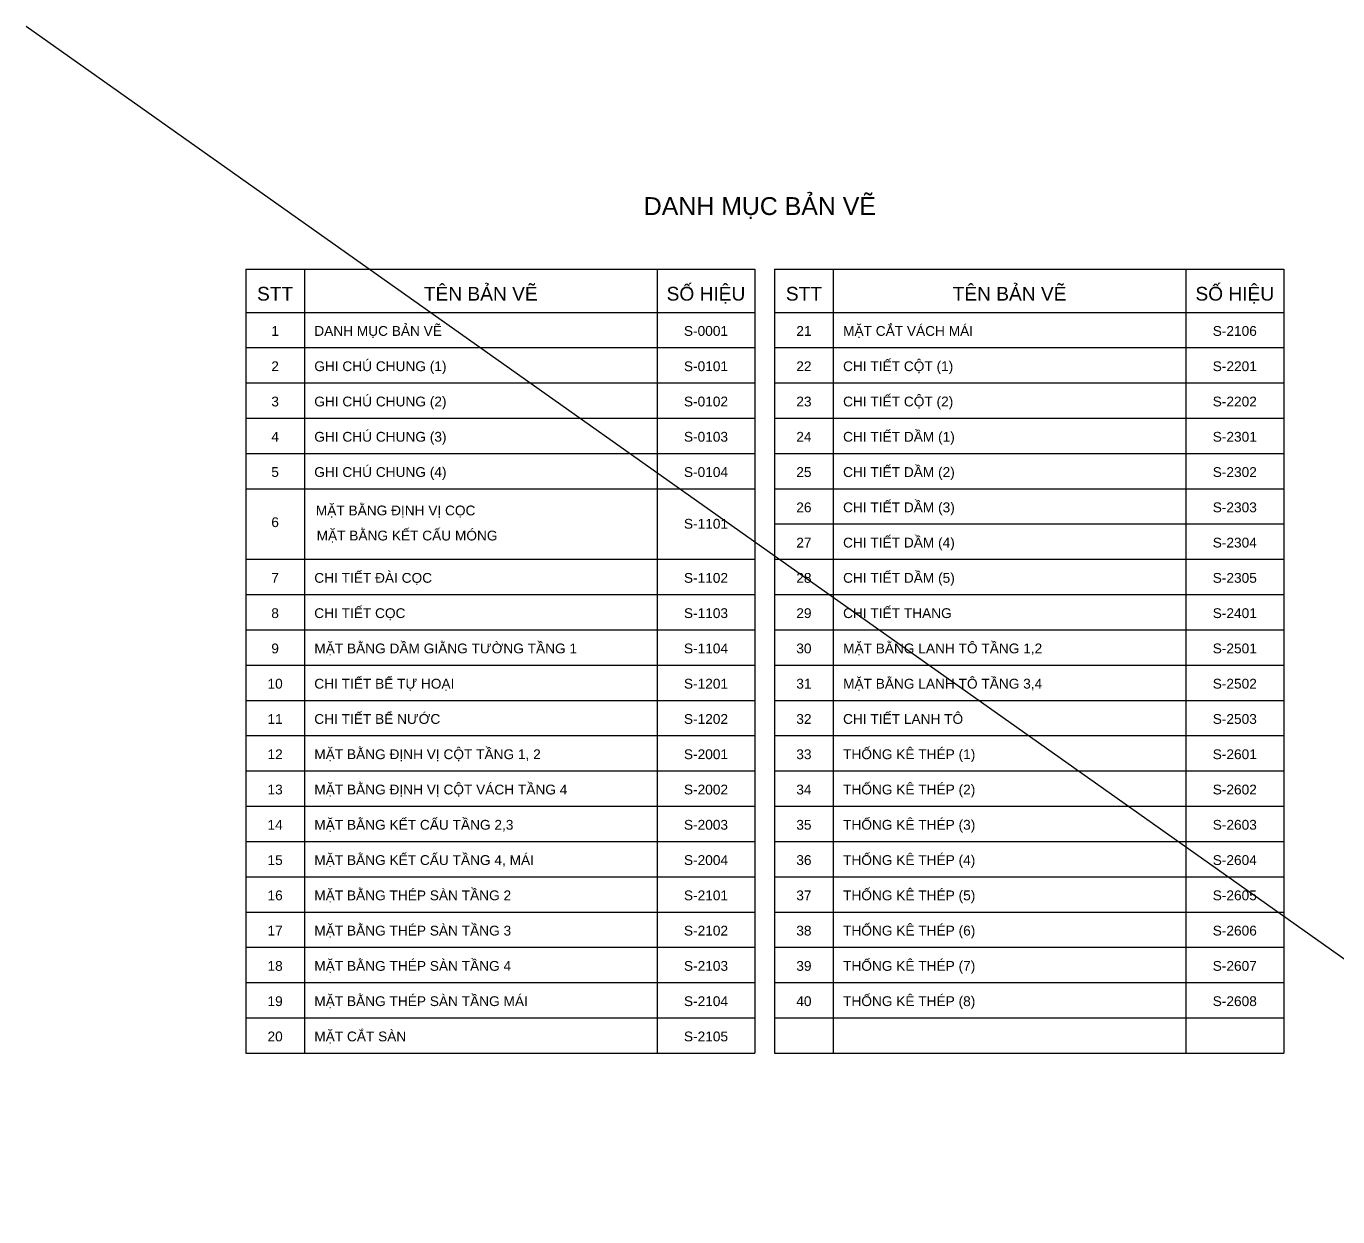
# Model space of a CAD drawing. Header units: millimetres. Extents: x -529861 to -223882, y -171969 to 61504.
# Drawn here: x -472310 to -435479, y 28092 to 61504 of the extents above; entities that cross this region are included whole.
import ezdxf
from ezdxf.enums import TextEntityAlignment as Align

# ---------------------------------------------------------------- set-up
doc = ezdxf.new("R2010")
doc.units = ezdxf.units.MM
doc.header["$LTSCALE"] = 5000
for name, color, linetype in [('KCS_BORDER', 3, 'Continuous'), ('KCS_CHI', 1, 'Continuous'), ('KCS_TEXT', 2, 'Continuous')]:
    doc.layers.add(name, color=color, linetype=linetype)
doc.layers.add('KCS_Plotter', color=11, linetype='Continuous', plot=False)
doc.styles.add('ARIAL', font='arial.ttf')

msp = doc.modelspace()

# ---------------------------------------------------------------- linework, layer by layer
at = {"layer": 'KCS_BORDER', "linetype": 'ByBlock', "ltscale": 1500}
for p, q in [((-466145.78, 54684.43), (-451845.78, 54684.43)), ((-466145.78, 54684.43), (-466145.78, 32684.43)), ((-451845.78, 54684.43), (-451845.78, 32684.43)), ((-451295.78, 54684.43), (-436995.78, 54684.43)), ((-451295.78, 54684.43), (-451295.78, 32684.43)), ((-436995.78, 54684.43), (-436995.78, 32684.43)), ((-466145.78, 53474.43), (-451845.78, 53474.43)), ((-451295.78, 53474.43), (-436995.78, 53474.43))]:
    msp.add_line(p, q, dxfattribs=at)
at = {"layer": 'KCS_CHI', "linetype": 'ByBlock', "ltscale": 1500}
for p, q in [((-464495.78, 54684.43), (-464495.78, 32684.43)), ((-454595.78, 54684.43), (-454595.78, 32684.43)), ((-449645.78, 54684.43), (-449645.78, 32684.43)), ((-439745.78, 54684.43), (-439745.78, 32684.43)), ((-466145.78, 52484.43), (-451845.78, 52484.43)), ((-451295.78, 52484.43), (-436995.78, 52484.43)), ((-466145.78, 51494.43), (-451845.78, 51494.43)), ((-451295.78, 51494.43), (-436995.78, 51494.43)), ((-466145.78, 50504.43), (-451845.78, 50504.43)), ((-451295.78, 50504.43), (-436995.78, 50504.43)), ((-466145.78, 49514.43), (-451845.78, 49514.43)), ((-451295.78, 49514.43), (-436995.78, 49514.43)), ((-466145.78, 48524.43), (-451845.78, 48524.43)), ((-451295.78, 48524.43), (-436995.78, 48524.43)), ((-451295.78, 47534.43), (-436995.78, 47534.43)), ((-466145.78, 46544.43), (-451845.78, 46544.43)), ((-451295.78, 46544.43), (-436995.78, 46544.43)), ((-466145.78, 45554.43), (-451845.78, 45554.43)), ((-451295.78, 45554.43), (-436995.78, 45554.43)), ((-466145.78, 44564.43), (-451845.78, 44564.43)), ((-451295.78, 44564.43), (-436995.78, 44564.43)), ((-466145.78, 43574.43), (-451845.78, 43574.43)), ((-451295.78, 43574.43), (-436995.78, 43574.43)), ((-466145.78, 42584.43), (-451845.78, 42584.43)), ((-451295.78, 42584.43), (-436995.78, 42584.43)), ((-466145.78, 41594.43), (-451845.78, 41594.43)), ((-451295.78, 41594.43), (-436995.78, 41594.43)), ((-466145.78, 40604.43), (-451845.78, 40604.43)), ((-451295.78, 40604.43), (-436995.78, 40604.43)), ((-466145.78, 39614.43), (-451845.78, 39614.43)), ((-451295.78, 39614.43), (-436995.78, 39614.43)), ((-466145.78, 38624.43), (-451845.78, 38624.43)), ((-451295.78, 38624.43), (-436995.78, 38624.43)), ((-466145.78, 37634.43), (-451845.78, 37634.43)), ((-451295.78, 37634.43), (-436995.78, 37634.43)), ((-466145.78, 36644.43), (-451845.78, 36644.43)), ((-451295.78, 36644.43), (-436995.78, 36644.43)), ((-466145.78, 35654.43), (-451845.78, 35654.43)), ((-451295.78, 35654.43), (-436995.78, 35654.43)), ((-466145.78, 34664.43), (-451845.78, 34664.43)), ((-451295.78, 34664.43), (-436995.78, 34664.43)), ((-466145.78, 33674.43), (-451845.78, 33674.43)), ((-451295.78, 33674.43), (-436995.78, 33674.43)), ((-466145.78, 32684.43), (-451845.78, 32684.43)), ((-451295.78, 32684.43), (-436995.78, 32684.43))]:
    msp.add_line(p, q, dxfattribs=at)
at = {"layer": 'KCS_Plotter', "linetype": 'ByBlock', "ltscale": 1500}
msp.add_line((-472309.84, 61504.14), (-425059.84, 28091.64), dxfattribs=at)

# ---------------------------------------------------------------- texts
at = {"layer": 'KCS_TEXT', "style": 'ARIAL'}
msp.add_text('DANH MỤC BẢN VẼ', height=500, dxfattribs=at).set_placement((-451707.68, 56207.15), align=Align.CENTER)
at = {"layer": 'KCS_TEXT', "color": 4, "linetype": 'ByBlock', "ltscale": 1500, "style": 'ARIAL'}
for s, p in [('STT', (-465320.78, 53804.43)), ('TÊN BẢN VẼ', (-459545.78, 53804.43)), ('SỐ HIỆU', (-453220.78, 53804.43)), ('STT', (-450470.78, 53804.43)), ('TÊN BẢN VẼ', (-444695.78, 53804.43)), ('SỐ HIỆU', (-438370.78, 53804.43))]:
    msp.add_text(s, height=385, dxfattribs=at).set_placement(p, align=Align.CENTER)
at = {"layer": 'KCS_TEXT', "linetype": 'ByBlock', "ltscale": 1500, "style": 'ARIAL'}
for s, p in [('1', (-465320.78, 52814.43)), ('S-0001', (-453220.78, 52814.43)), ('21', (-450470.78, 52814.43)), ('S-2106', (-438370.78, 52814.43)), ('2', (-465320.78, 51824.43)), ('S-0101', (-453220.78, 51824.43)), ('22', (-450470.78, 51824.43)), ('S-2201', (-438370.78, 51824.43)), ('3', (-465320.78, 50834.43)), ('S-0102', (-453220.78, 50834.43)), ('23', (-450470.78, 50834.43)), ('S-2202', (-438370.78, 50834.43)), ('4', (-465320.78, 49844.43)), ('S-0103', (-453220.78, 49844.43)), ('24', (-450470.78, 49844.43)), ('S-2301', (-438370.78, 49844.43)), ('5', (-465320.78, 48854.43)), ('S-0104', (-453220.78, 48854.43)), ('25', (-450470.78, 48854.43)), ('S-2302', (-438370.78, 48854.43)), ('26', (-450470.78, 47864.43)), ('S-2303', (-438370.78, 47864.43)), ('6', (-465320.78, 47447.06)), ('S-1101', (-453220.78, 47403.12)), ('27', (-450470.78, 46874.43)), ('S-2304', (-438370.78, 46874.43)), ('7', (-465320.78, 45884.43)), ('S-1102', (-453220.78, 45884.43)), ('28', (-450470.78, 45884.43)), ('S-2305', (-438370.78, 45884.43)), ('8', (-465320.78, 44894.43)), ('S-1103', (-453220.78, 44894.43)), ('29', (-450470.78, 44894.43)), ('S-2401', (-438370.78, 44894.43)), ('9', (-465320.78, 43904.43)), ('S-1104', (-453220.78, 43904.43)), ('30', (-450470.78, 43904.43)), ('S-2501', (-438370.78, 43904.43)), ('10', (-465320.78, 42914.43)), ('S-1201', (-453220.78, 42914.43)), ('31', (-450470.78, 42914.43)), ('S-2502', (-438370.78, 42914.43)), ('11', (-465320.78, 41924.43)), ('S-1202', (-453220.78, 41924.43)), ('32', (-450470.78, 41924.43)), ('S-2503', (-438370.78, 41924.43)), ('12', (-465320.78, 40934.43)), ('S-2001', (-453220.78, 40934.43)), ('33', (-450470.78, 40934.43)), ('S-2601', (-438370.78, 40934.43)), ('13', (-465320.78, 39944.43)), ('S-2002', (-453220.78, 39944.43)), ('34', (-450470.78, 39944.43)), ('S-2602', (-438370.78, 39944.43)), ('14', (-465320.78, 38954.43)), ('S-2003', (-453220.78, 38954.43)), ('35', (-450470.78, 38954.43)), ('S-2603', (-438370.78, 38954.43)), ('15', (-465320.78, 37964.43)), ('S-2004', (-453220.78, 37964.43)), ('36', (-450470.78, 37964.43)), ('S-2604', (-438370.78, 37964.43)), ('16', (-465320.78, 36974.43)), ('S-2101', (-453220.78, 36974.43)), ('37', (-450470.78, 36974.43)), ('S-2605', (-438370.78, 36974.43)), ('17', (-465320.78, 35984.43)), ('S-2102', (-453220.78, 35984.43)), ('38', (-450470.78, 35984.43)), ('S-2606', (-438370.78, 35984.43)), ('18', (-465320.78, 34994.43)), ('S-2103', (-453220.78, 34994.43)), ('39', (-450470.78, 34994.43)), ('S-2607', (-438370.78, 34994.43)), ('19', (-465320.78, 34004.43)), ('S-2104', (-453220.78, 34004.43)), ('40', (-450470.78, 34004.43)), ('S-2608', (-438370.78, 34004.43)), ('20', (-465320.78, 33014.43)), ('S-2105', (-453220.78, 33014.43))]:
    msp.add_text(s, height=275, dxfattribs=at).set_placement(p, align=Align.CENTER)
for s, p in [('DANH MỤC BẢN VẼ ', (-464220.78, 52814.43)), ('MẶT CẮT VÁCH MÁI', (-449370.78, 52814.43)), ('GHI CHÚ CHUNG (1)', (-464220.78, 51824.43)), ('CHI TIẾT CỘT (1) ', (-449370.78, 51824.43)), ('GHI CHÚ CHUNG (2)', (-464220.78, 50834.43)), ('CHI TIẾT CỘT (2) ', (-449370.78, 50834.43)), ('GHI CHÚ CHUNG (3)', (-464220.78, 49844.43)), ('CHI TIẾT DẦM (1) ', (-449370.78, 49844.43)), ('GHI CHÚ CHUNG (4)', (-464220.78, 48854.43)), ('CHI TIẾT DẦM (2) ', (-449370.78, 48854.43)), ('MẶT BẰNG ĐỊNH VỊ CỌC', (-464176.83, 47776.56)), ('CHI TIẾT DẦM (3) ', (-449370.78, 47864.43)), ('MẶT BẰNG KẾT CẤU MÓNG', (-464154.85, 47072.13)), ('CHI TIẾT DẦM (4) ', (-449370.78, 46874.43)), ('CHI TIẾT ĐÀI CỌC ', (-464220.78, 45884.43)), ('CHI TIẾT DẦM (5) ', (-449370.78, 45884.43)), ('CHI TIẾT CỌC', (-464220.78, 44894.43)), ('CHI TIẾT THANG', (-449370.78, 44894.43)), ('MẶT BẰNG DẦM GIẰNG TƯỜNG TẦNG 1', (-464220.78, 43904.43)), ('MẶT BẰNG LANH TÔ TẦNG 1,2', (-449370.78, 43904.43)), ('CHI TIẾT BỂ TỰ HOẠI', (-464220.78, 42914.43)), ('MẶT BẰNG LANH TÔ TẦNG 3,4', (-449370.78, 42914.43)), ('CHI TIẾT BỂ NƯỚC', (-464220.78, 41924.43)), ('CHI TIẾT LANH TÔ', (-449370.78, 41924.43)), ('MẶT BẰNG ĐỊNH VỊ CỘT TẦNG 1, 2', (-464220.78, 40934.43)), ('THỐNG KÊ THÉP (1)', (-449370.78, 40934.43)), ('MẶT BẰNG ĐỊNH VỊ CỘT VÁCH TẦNG 4', (-464220.78, 39944.43)), ('THỐNG KÊ THÉP (2)', (-449370.78, 39944.43)), ('MẶT BẰNG KẾT CẤU TẦNG 2,3', (-464220.78, 38954.43)), ('THỐNG KÊ THÉP (3)', (-449370.78, 38954.43)), ('MẶT BẰNG KẾT CẤU TẦNG 4, MÁI', (-464220.78, 37964.43)), ('THỐNG KÊ THÉP (4)', (-449370.78, 37964.43)), ('MẶT BẰNG THÉP SÀN TẦNG 2', (-464220.78, 36974.43)), ('THỐNG KÊ THÉP (5)', (-449370.78, 36974.43)), ('MẶT BẰNG THÉP SÀN TẦNG 3', (-464220.78, 35984.43)), ('THỐNG KÊ THÉP (6)', (-449370.78, 35984.43)), ('MẶT BẰNG THÉP SÀN TẦNG 4', (-464220.78, 34994.43)), ('THỐNG KÊ THÉP (7)', (-449370.78, 34994.43)), ('MẶT BẰNG THÉP SÀN TẦNG MÁI', (-464220.78, 34004.43)), ('THỐNG KÊ THÉP (8)', (-449370.78, 34004.43)), ('MẶT CẮT SÀN', (-464220.78, 33014.43))]:
    msp.add_text(s, height=275, dxfattribs=at).set_placement(p)

doc.saveas('drawing.dxf')
